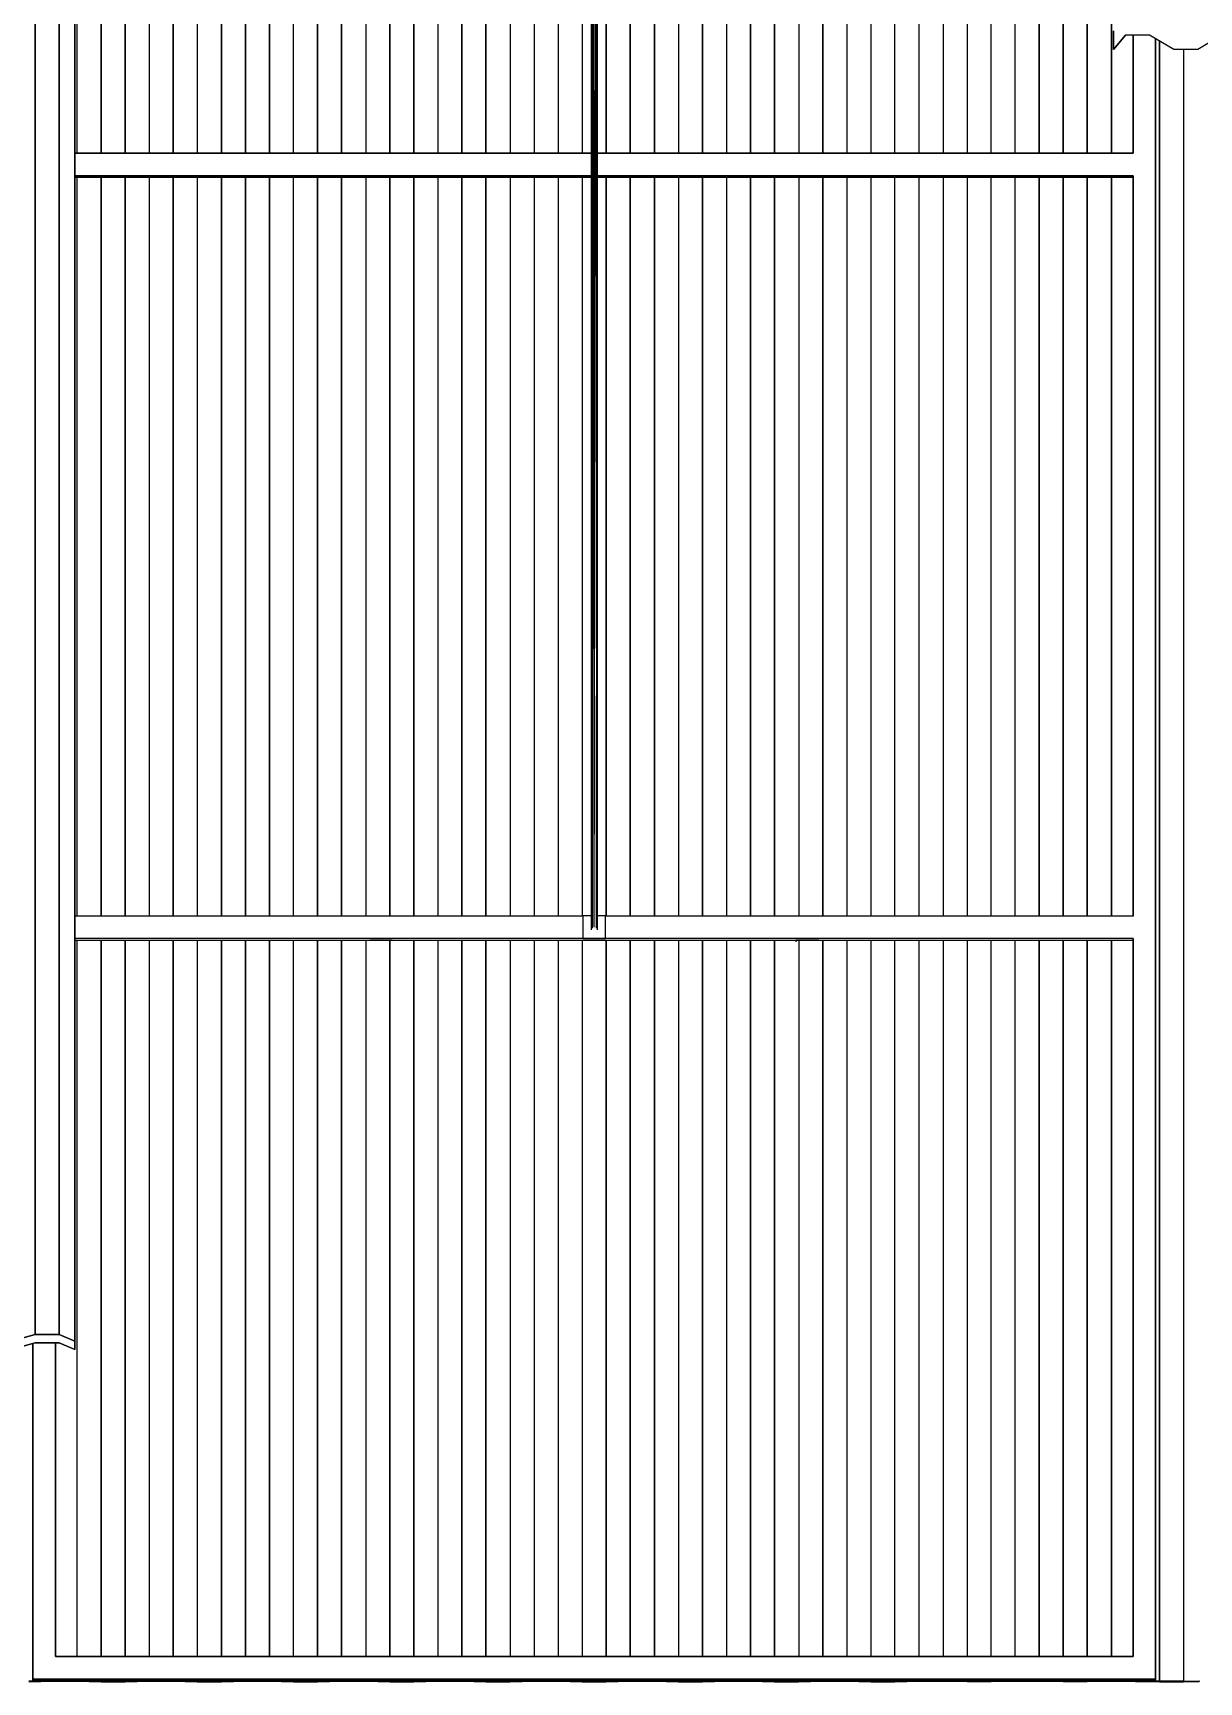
# Model space of a CAD drawing. Extents: x -32 to 51.8, y -51.6 to -5.5.
# Drawn here: x -18.73 to -14.57, y -51.58 to -45.7 of the extents above; entities that cross this region are included whole.
import ezdxf

# ---------------------------------------------------------------- set-up
doc = ezdxf.new("R2010")
doc.units = 0
doc.header["$MEASUREMENT"] = 0
doc.layers.get('0').update_dxf_attribs({"linetype": 'CONTINUOUS'})
doc.layers.add('hachures', color=5, linetype='CONTINUOUS')

msp = doc.modelspace()

# ---------------------------------------------------------------- linework, layer by layer
for p, q in [((-18.7196, -43.019), (-18.7196, -50.3398)), ((-18.6339, -50.3398), (-18.6339, -43.019)), ((-18.5786, -50.3629), (-18.5786, -43.042)), ((-18.5785, -43.0716), (-18.5785, -50.3925)), ((-18.57, -46.1313), (-18.5701, -43.5789)), ((-14.8843, -46.1313), (-14.8843, -43.5788)), ((-18.4843, -43.6442), (-18.4843, -46.1313)), ((-16.6843, -44.4658), (-16.6843, -46.1313)), ((-16.7383, -44.4815), (-16.7383, -48.8982)), ((-16.735, -44.4815), (-16.7383, -48.8982)), ((-16.735, -48.8913), (-16.7272, -44.4815)), ((-16.735, -44.4815), (-16.735, -48.8913)), ((-16.7271, -48.8885), (-16.7192, -44.4815)), ((-16.7271, -48.8885), (-16.727, -44.4815)), ((-16.7191, -48.8913), (-16.7158, -44.4815)), ((-16.7191, -44.4815), (-16.7191, -48.8913)), ((-16.7158, -48.8982), (-16.7158, -44.4815)), ((-14.8773, -45.6955), (-14.8772, -45.7618)), ((-14.8772, -45.7618), (-14.8773, -45.6956)), ((-14.8772, -45.7618), (-14.8337, -45.7101)), ((-14.8337, -45.7102), (-14.8772, -45.7618)), ((-14.748, -45.7102), (-14.8337, -45.7102)), ((-14.8072, -46.1313), (-14.8072, -45.7102)), ((-14.8072, -45.7102), (-14.8072, -46.1313)), ((-14.8072, -45.7102), (-14.8072, -46.1313)), ((-14.6623, -45.7618), (-14.748, -45.7102)), ((-14.7272, -45.7227), (-14.7272, -46.1313)), ((-14.7272, -46.1313), (-14.7272, -45.7227)), ((-14.7129, -51.5749), (-14.7129, -45.7313)), ((-14.5766, -45.7618), (-14.6623, -45.7618)), ((-14.4909, -45.7102), (-14.5766, -45.7618)), ((-18.5785, -46.1313), (-16.7383, -46.1313)), ((-16.7383, -46.1313), (-18.5785, -46.1313)), ((-16.7158, -46.1313), (-14.8072, -46.1313)), ((-14.8072, -46.1313), (-16.7158, -46.1313)), ((-14.8072, -46.1313), (-14.8072, -46.1313)), ((-14.7272, -46.1313), (-14.7272, -46.2112)), ((-14.7272, -46.2112), (-14.7272, -46.1313)), ((-16.7383, -46.2113), (-18.5785, -46.2113)), ((-18.5785, -46.2166), (-16.7383, -46.2166)), ((-16.7383, -46.2166), (-18.5785, -46.2166)), ((-18.57, -48.849), (-18.57, -46.2166)), ((-14.8072, -46.2112), (-16.7158, -46.2113)), ((-16.7158, -46.2166), (-14.8072, -46.2166)), ((-14.8072, -46.2166), (-16.7158, -46.2166)), ((-16.6843, -46.2166), (-16.6843, -48.849)), ((-14.8072, -48.849), (-14.8072, -46.2112)), ((-14.8072, -46.2112), (-14.8072, -46.2166)), ((-14.8072, -46.2112), (-14.8072, -48.849)), ((-14.8072, -46.2166), (-14.8072, -48.849)), ((-14.7272, -46.2112), (-14.7272, -48.849)), ((-14.7272, -48.849), (-14.7272, -46.2112)), ((-14.8072, -48.849), (-14.8072, -48.4094)), ((-16.7672, -48.849), (-18.5785, -48.849)), ((-16.7383, -48.8475), (-16.7672, -48.8475)), ((-16.7672, -48.8475), (-16.7672, -48.849)), ((-16.7672, -48.8475), (-16.7672, -48.9274)), ((-16.6872, -48.8475), (-16.7158, -48.8475)), ((-16.6872, -48.849), (-16.6872, -48.8475)), ((-16.6872, -48.9274), (-16.6872, -48.8475)), ((-14.8072, -48.849), (-16.6872, -48.849)), ((-14.7272, -48.849), (-14.7272, -48.9289)), ((-14.7272, -48.9289), (-14.7272, -48.849)), ((-14.8072, -48.9289), (-18.5785, -48.9289)), ((-18.5785, -48.9343), (-14.8072, -48.9343)), ((-17.4472, -48.9343), (-17.5272, -48.9343)), ((-16.7672, -48.9274), (-16.7672, -48.9289)), ((-16.7672, -48.9274), (-16.6872, -48.9274)), ((-16.7672, -48.9289), (-16.6872, -48.9289)), ((-16.6872, -48.9289), (-16.7672, -48.9289)), ((-16.6872, -48.9289), (-16.6872, -48.9274)), ((-16.0072, -48.9402), (-16.0072, -48.9343)), ((-15.9272, -48.9343), (-16.0072, -48.9343)), ((-14.8072, -51.4867), (-14.8072, -48.9289)), ((-14.8072, -48.9289), (-14.8072, -48.9343)), ((-14.8072, -48.9343), (-14.8072, -48.9289)), ((-14.8072, -48.9289), (-14.8072, -51.4867)), ((-14.8072, -48.9343), (-14.8072, -51.4867)), ((-14.8072, -51.4867), (-14.8072, -48.9343)), ((-14.7272, -48.9289), (-14.7272, -51.4867)), ((-14.7272, -51.4867), (-14.7272, -48.9289)), ((-18.7196, -50.3398), (-18.8053, -50.3629)), ((-18.8053, -50.3629), (-18.7196, -50.3398)), ((-18.7196, -50.3398), (-18.6339, -50.3398)), ((-18.6339, -50.3398), (-18.7196, -50.3398)), ((-18.7195, -50.3398), (-18.7195, -50.3398)), ((-18.5786, -50.3629), (-18.6339, -50.3398)), ((-18.6339, -50.3398), (-18.5786, -50.3629)), ((-18.8052, -50.3925), (-18.7195, -50.3694)), ((-18.7195, -50.3694), (-18.8052, -50.3925)), ((-18.7272, -51.4867), (-18.7272, -50.3715)), ((-18.7272, -50.3715), (-18.7272, -51.4921)), ((-18.7272, -50.3715), (-18.7272, -51.4867)), ((-18.7272, -51.4921), (-18.7272, -50.3715)), ((-18.7195, -50.3694), (-18.6338, -50.3694)), ((-18.6338, -50.3694), (-18.7195, -50.3694)), ((-18.6472, -50.3694), (-18.6472, -51.4867)), ((-18.6472, -51.4867), (-18.6472, -50.3694)), ((-18.6338, -50.3694), (-18.5785, -50.3925)), ((-18.5785, -50.3925), (-18.6338, -50.3694)), ((-18.5785, -50.3925), (-18.5786, -50.3629)), ((-18.5786, -50.3629), (-18.5785, -50.3925)), ((-18.5785, -50.3925), (-18.5785, -50.392)), ((-18.7272, -51.5667), (-18.7272, -51.4867)), ((-18.7272, -51.4867), (-18.7272, -51.5667)), ((-18.7272, -51.4921), (-18.7272, -51.5667)), ((-18.7272, -51.572), (-18.7272, -51.4921)), ((-18.6472, -51.4867), (-14.8072, -51.4867)), ((-14.8072, -51.4867), (-18.6472, -51.4867)), ((-14.7272, -51.4867), (-14.7272, -51.5667)), ((-14.7272, -51.5667), (-14.7272, -51.4867)), ((-18.6559, -51.5754), (-18.7416, -51.5774)), ((-18.7415, -51.5749), (-18.6558, -51.5729)), ((-18.6558, -51.5729), (-18.7415, -51.5749)), ((-18.6472, -51.5667), (-18.7272, -51.5667)), ((-18.7272, -51.572), (-18.7272, -51.5667)), ((-18.7272, -51.5667), (-18.6472, -51.5667)), ((-18.7272, -51.5667), (-18.7272, -51.572)), ((-18.7272, -51.572), (-18.6472, -51.572)), ((-18.6472, -51.572), (-18.7272, -51.572)), ((-18.6559, -51.5729), (-18.6559, -51.573)), ((-18.5702, -51.5754), (-18.6559, -51.5754)), ((-18.6558, -51.5729), (-18.6558, -51.572)), ((-18.6558, -51.572), (-18.6558, -51.5729)), ((-18.57, -51.5729), (-18.6558, -51.5729)), ((-18.6558, -51.5729), (-18.57, -51.5729)), ((-14.8072, -51.5667), (-18.6472, -51.5667)), ((-18.6472, -51.5667), (-14.8072, -51.5667)), ((-14.8072, -51.572), (-18.6472, -51.572)), ((-18.5702, -51.5729), (-18.5702, -51.5729)), ((-18.5702, -51.5729), (-18.5702, -51.5729)), ((-18.4844, -51.5774), (-18.5702, -51.5754)), ((-18.57, -51.5729), (-18.57, -51.572)), ((-18.4843, -51.5749), (-18.57, -51.5729)), ((-18.57, -51.5729), (-18.4843, -51.5749)), ((-18.4844, -51.5749), (-18.4844, -51.5749)), ((-18.4844, -51.5749), (-18.4844, -51.5749)), ((-18.3987, -51.5774), (-18.4844, -51.5774)), ((-18.4843, -51.572), (-18.4843, -51.5749)), ((-18.4843, -51.5749), (-18.4843, -51.572)), ((-18.4843, -51.5749), (-18.3986, -51.5749)), ((-18.3986, -51.5749), (-18.4843, -51.5749)), ((-18.3987, -51.5749), (-18.3987, -51.5749)), ((-18.3987, -51.5749), (-18.3987, -51.5749)), ((-18.313, -51.5754), (-18.3987, -51.5774)), ((-18.3986, -51.5749), (-18.3986, -51.572)), ((-18.3986, -51.572), (-18.3986, -51.5749)), ((-18.3986, -51.5749), (-18.3129, -51.5729)), ((-18.3129, -51.5729), (-18.3986, -51.5749)), ((-18.313, -51.5729), (-18.313, -51.5729)), ((-18.313, -51.5729), (-18.313, -51.5729)), ((-18.2273, -51.5754), (-18.313, -51.5754)), ((-18.3129, -51.572), (-18.3129, -51.5729)), ((-18.3129, -51.5729), (-18.2272, -51.5729)), ((-18.2272, -51.5729), (-18.3129, -51.5729)), ((-18.2273, -51.5729), (-18.2273, -51.5729)), ((-18.1416, -51.5774), (-18.2273, -51.5754)), ((-18.2272, -51.572), (-18.2272, -51.5729)), ((-18.2272, -51.5729), (-18.2272, -51.572)), ((-18.2272, -51.5729), (-18.1415, -51.5749)), ((-18.1415, -51.5749), (-18.2272, -51.5729)), ((-18.1416, -51.5749), (-18.1416, -51.5749)), ((-18.1416, -51.5749), (-18.1416, -51.5749)), ((-18.0559, -51.5774), (-18.1416, -51.5774)), ((-18.1415, -51.572), (-18.1415, -51.5749)), ((-18.1415, -51.5749), (-18.0558, -51.5749)), ((-18.0558, -51.5749), (-18.1415, -51.5749)), ((-18.0559, -51.5749), (-18.0559, -51.5749)), ((-18.0559, -51.5749), (-18.0559, -51.5749)), ((-17.9702, -51.5754), (-18.0559, -51.5774)), ((-18.0558, -51.572), (-18.0558, -51.5749)), ((-18.0558, -51.5749), (-18.0558, -51.572)), ((-18.0558, -51.5749), (-17.97, -51.5729)), ((-17.97, -51.5729), (-18.0558, -51.5749)), ((-17.9702, -51.5729), (-17.9702, -51.5729)), ((-17.8844, -51.5754), (-17.9702, -51.5754)), ((-17.97, -51.572), (-17.97, -51.5729)), ((-17.97, -51.5729), (-17.97, -51.572)), ((-17.97, -51.5729), (-17.8843, -51.5729)), ((-17.8843, -51.5729), (-17.97, -51.5729)), ((-17.8844, -51.5729), (-17.8844, -51.5729)), ((-17.8844, -51.5729), (-17.8844, -51.5729)), ((-17.7987, -51.5774), (-17.8844, -51.5754)), ((-17.8843, -51.5729), (-17.8843, -51.572)), ((-17.8843, -51.572), (-17.8843, -51.5729)), ((-17.8843, -51.5729), (-17.7986, -51.5749)), ((-17.7986, -51.5749), (-17.8843, -51.5729)), ((-17.7987, -51.5749), (-17.7987, -51.5749)), ((-17.7987, -51.5749), (-17.7987, -51.5749)), ((-17.713, -51.5774), (-17.7987, -51.5774)), ((-17.7986, -51.5749), (-17.7986, -51.572)), ((-17.7986, -51.5749), (-17.7129, -51.5749)), ((-17.7129, -51.5749), (-17.7986, -51.5749)), ((-17.713, -51.5749), (-17.713, -51.5749)), ((-17.713, -51.5749), (-17.713, -51.5749)), ((-17.6273, -51.5754), (-17.713, -51.5774)), ((-17.7129, -51.572), (-17.7129, -51.5749)), ((-17.7129, -51.5749), (-17.7129, -51.572)), ((-17.7129, -51.5749), (-17.6272, -51.5729)), ((-17.6272, -51.5729), (-17.7129, -51.5749)), ((-17.6273, -51.5729), (-17.6273, -51.5729)), ((-17.5416, -51.5754), (-17.6273, -51.5754)), ((-17.6272, -51.5729), (-17.6272, -51.572)), ((-17.6272, -51.572), (-17.6272, -51.5729)), ((-17.6272, -51.5729), (-17.5415, -51.5729)), ((-17.5415, -51.5729), (-17.6272, -51.5729)), ((-17.5416, -51.5729), (-17.5416, -51.5729)), ((-17.5416, -51.5729), (-17.5416, -51.5729)), ((-17.4559, -51.5774), (-17.5416, -51.5754)), ((-17.5415, -51.572), (-17.5415, -51.5729)), ((-17.5415, -51.5729), (-17.4557, -51.5749)), ((-17.4557, -51.5749), (-17.5415, -51.5729)), ((-17.4559, -51.5749), (-17.4559, -51.5749)), ((-17.3702, -51.5774), (-17.4559, -51.5774)), ((-17.4557, -51.572), (-17.4557, -51.5749)), ((-17.4557, -51.5749), (-17.4557, -51.572)), ((-17.4557, -51.5749), (-17.37, -51.5749)), ((-17.37, -51.5749), (-17.4557, -51.5749)), ((-17.3702, -51.5749), (-17.3702, -51.5749)), ((-17.3702, -51.5749), (-17.3702, -51.5749)), ((-17.2844, -51.5754), (-17.3702, -51.5774)), ((-17.37, -51.5749), (-17.37, -51.572)), ((-17.37, -51.572), (-17.37, -51.5749)), ((-17.37, -51.5749), (-17.2843, -51.5729)), ((-17.2843, -51.5729), (-17.37, -51.5749)), ((-17.2844, -51.5729), (-17.2844, -51.5729)), ((-17.2844, -51.5729), (-17.2844, -51.5729)), ((-17.1987, -51.5754), (-17.2844, -51.5754)), ((-17.2843, -51.572), (-17.2843, -51.5729)), ((-17.2843, -51.5729), (-17.1986, -51.5729)), ((-17.1986, -51.5729), (-17.2843, -51.5729)), ((-17.1987, -51.5729), (-17.1987, -51.5729)), ((-17.1987, -51.5729), (-17.1987, -51.5729)), ((-17.113, -51.5774), (-17.1987, -51.5754)), ((-17.1986, -51.572), (-17.1986, -51.5729)), ((-17.1986, -51.5729), (-17.1986, -51.572)), ((-17.1986, -51.5729), (-17.1129, -51.5749)), ((-17.1129, -51.5749), (-17.1986, -51.5729)), ((-17.113, -51.5749), (-17.113, -51.5749)), ((-17.113, -51.5749), (-17.113, -51.5749)), ((-17.0273, -51.5774), (-17.113, -51.5774)), ((-17.1129, -51.5749), (-17.1129, -51.572)), ((-17.1129, -51.572), (-17.1129, -51.5749)), ((-17.1129, -51.5749), (-17.0272, -51.5749)), ((-17.0272, -51.5749), (-17.1129, -51.5749)), ((-17.0273, -51.5749), (-17.0273, -51.5749)), ((-16.9416, -51.5754), (-17.0273, -51.5774)), ((-17.0272, -51.572), (-17.0272, -51.5749)), ((-17.0272, -51.5749), (-16.9415, -51.5729)), ((-16.9415, -51.5729), (-17.0272, -51.5749)), ((-16.9416, -51.5729), (-16.9416, -51.5729)), ((-16.9416, -51.5729), (-16.9416, -51.5729)), ((-16.8559, -51.5754), (-16.9416, -51.5754)), ((-16.9415, -51.572), (-16.9415, -51.5729)), ((-16.9415, -51.5729), (-16.8557, -51.5729)), ((-16.8557, -51.5729), (-16.9415, -51.5729)), ((-16.8559, -51.5729), (-16.8559, -51.5729)), ((-16.8559, -51.5729), (-16.8559, -51.5729)), ((-16.7702, -51.5774), (-16.8559, -51.5754)), ((-16.8557, -51.572), (-16.8557, -51.5729)), ((-16.8557, -51.5729), (-16.77, -51.5749)), ((-16.77, -51.5749), (-16.8557, -51.5729)), ((-16.7702, -51.5749), (-16.7702, -51.5749)), ((-16.7702, -51.5749), (-16.7702, -51.5749)), ((-16.6844, -51.5774), (-16.7702, -51.5774)), ((-16.77, -51.572), (-16.77, -51.5749)), ((-16.77, -51.5749), (-16.6843, -51.5749)), ((-16.6843, -51.5749), (-16.77, -51.5749)), ((-16.6844, -51.5749), (-16.6844, -51.5749)), ((-16.6844, -51.5749), (-16.6844, -51.5749)), ((-16.5987, -51.5754), (-16.6844, -51.5774)), ((-16.6843, -51.572), (-16.6843, -51.5749)), ((-16.6843, -51.5749), (-16.6843, -51.572)), ((-16.6843, -51.5749), (-16.5986, -51.5729)), ((-16.5986, -51.5729), (-16.6843, -51.5749)), ((-16.5987, -51.5729), (-16.5987, -51.5729)), ((-16.5987, -51.5729), (-16.5987, -51.5729)), ((-16.513, -51.5754), (-16.5987, -51.5754)), ((-16.5986, -51.572), (-16.5986, -51.5729)), ((-16.5986, -51.5729), (-16.5986, -51.572)), ((-16.5986, -51.5729), (-16.5129, -51.5729)), ((-16.5129, -51.5729), (-16.5986, -51.5729)), ((-16.513, -51.5729), (-16.513, -51.5729)), ((-16.4273, -51.5774), (-16.513, -51.5754)), ((-16.5129, -51.5729), (-16.5129, -51.572)), ((-16.5129, -51.572), (-16.5129, -51.5729)), ((-16.5129, -51.5729), (-16.4272, -51.5749)), ((-16.4272, -51.5749), (-16.5129, -51.5729)), ((-16.4273, -51.5749), (-16.4273, -51.5749)), ((-16.3416, -51.5774), (-16.4273, -51.5774)), ((-16.4272, -51.572), (-16.4272, -51.5749)), ((-16.4272, -51.5749), (-16.3415, -51.5749)), ((-16.3415, -51.5749), (-16.4272, -51.5749)), ((-16.3416, -51.5749), (-16.3416, -51.5749)), ((-16.2559, -51.5754), (-16.3416, -51.5774)), ((-16.3415, -51.572), (-16.3415, -51.5749)), ((-16.3415, -51.5749), (-16.3415, -51.572)), ((-16.3415, -51.5749), (-16.2557, -51.5729)), ((-16.2557, -51.5729), (-16.3415, -51.5749)), ((-16.2559, -51.5729), (-16.2559, -51.5729)), ((-16.1702, -51.5754), (-16.2559, -51.5754)), ((-16.2557, -51.572), (-16.2557, -51.5729)), ((-16.2557, -51.5729), (-16.17, -51.5729)), ((-16.17, -51.5729), (-16.2557, -51.5729)), ((-16.1702, -51.5729), (-16.1702, -51.5729)), ((-16.1702, -51.5729), (-16.1702, -51.5729)), ((-16.0844, -51.5774), (-16.1702, -51.5754)), ((-16.17, -51.572), (-16.17, -51.5729)), ((-16.17, -51.5729), (-16.17, -51.572)), ((-16.17, -51.5729), (-16.0843, -51.5749)), ((-16.0843, -51.5749), (-16.17, -51.5729)), ((-16.0844, -51.5749), (-16.0844, -51.5749)), ((-16.0844, -51.5749), (-16.0844, -51.5749)), ((-15.9987, -51.5774), (-16.0844, -51.5774)), ((-16.0843, -51.5749), (-16.0843, -51.572)), ((-16.0843, -51.572), (-16.0843, -51.5749)), ((-16.0843, -51.5749), (-15.9986, -51.5749)), ((-15.9986, -51.5749), (-16.0843, -51.5749)), ((-15.9987, -51.5749), (-15.9987, -51.5749)), ((-15.913, -51.5754), (-15.9987, -51.5774)), ((-15.9986, -51.572), (-15.9986, -51.5749)), ((-15.9986, -51.5749), (-15.9129, -51.5729)), ((-15.9129, -51.5729), (-15.9986, -51.5749)), ((-15.913, -51.5729), (-15.913, -51.5729)), ((-15.8273, -51.5754), (-15.913, -51.5754)), ((-15.9129, -51.572), (-15.9129, -51.5729)), ((-15.9129, -51.5729), (-15.9129, -51.572)), ((-15.9129, -51.5729), (-15.8272, -51.5729)), ((-15.8272, -51.5729), (-15.9129, -51.5729)), ((-15.8273, -51.5729), (-15.8273, -51.5729)), ((-15.7416, -51.5774), (-15.8273, -51.5754)), ((-15.8272, -51.572), (-15.8272, -51.5729)), ((-15.8272, -51.5729), (-15.7415, -51.5749)), ((-15.7415, -51.5749), (-15.8272, -51.5729)), ((-15.7416, -51.5749), (-15.7416, -51.5749)), ((-15.6559, -51.5774), (-15.7416, -51.5774)), ((-15.7415, -51.572), (-15.7415, -51.5749)), ((-15.7415, -51.5749), (-15.6557, -51.5749)), ((-15.6557, -51.5749), (-15.7415, -51.5749)), ((-15.6559, -51.5749), (-15.6559, -51.5749)), ((-15.5702, -51.5754), (-15.6559, -51.5774)), ((-15.6557, -51.5749), (-15.6557, -51.572)), ((-15.6557, -51.5749), (-15.57, -51.5729)), ((-15.57, -51.5729), (-15.6557, -51.5749)), ((-15.5702, -51.5729), (-15.5702, -51.5729)), ((-15.5702, -51.5729), (-15.5702, -51.5729)), ((-15.4844, -51.5754), (-15.5702, -51.5754)), ((-15.57, -51.572), (-15.57, -51.5729)), ((-15.57, -51.5729), (-15.4843, -51.5729)), ((-15.4843, -51.5729), (-15.57, -51.5729)), ((-15.4844, -51.5729), (-15.4844, -51.5729)), ((-15.4844, -51.5729), (-15.4844, -51.5729)), ((-15.3987, -51.5773), (-15.4844, -51.5754)), ((-15.4843, -51.572), (-15.4843, -51.5729)), ((-15.4843, -51.5729), (-15.3986, -51.5749)), ((-15.3986, -51.5749), (-15.4843, -51.5729)), ((-15.3987, -51.5749), (-15.3987, -51.5749)), ((-15.3987, -51.5749), (-15.3987, -51.5749)), ((-15.313, -51.5773), (-15.3987, -51.5773)), ((-15.3986, -51.572), (-15.3986, -51.5749)), ((-15.3986, -51.5749), (-15.3129, -51.5749)), ((-15.3129, -51.5749), (-15.3986, -51.5749)), ((-15.313, -51.5749), (-15.313, -51.5749)), ((-15.313, -51.5749), (-15.313, -51.5749)), ((-15.2273, -51.5754), (-15.313, -51.5773)), ((-15.3129, -51.5749), (-15.3129, -51.572)), ((-15.3129, -51.5749), (-15.2272, -51.5729)), ((-15.2272, -51.5729), (-15.3129, -51.5749)), ((-15.2273, -51.5729), (-15.2273, -51.5729)), ((-15.1416, -51.5754), (-15.2273, -51.5754)), ((-15.2272, -51.5729), (-15.2272, -51.572)), ((-15.2272, -51.5729), (-15.1415, -51.5729)), ((-15.1415, -51.5729), (-15.2272, -51.5729)), ((-15.1416, -51.5729), (-15.1416, -51.5729)), ((-15.1416, -51.5729), (-15.1416, -51.5729)), ((-15.0559, -51.5773), (-15.1416, -51.5754)), ((-15.1415, -51.572), (-15.1415, -51.5729)), ((-15.1415, -51.5729), (-15.1415, -51.572)), ((-15.1415, -51.5729), (-15.0557, -51.5749)), ((-15.0557, -51.5749), (-15.1415, -51.5729)), ((-15.0559, -51.5749), (-15.0559, -51.5748)), ((-14.9702, -51.5773), (-15.0559, -51.5773)), ((-15.0557, -51.572), (-15.0557, -51.5749)), ((-15.0557, -51.5749), (-15.0557, -51.572)), ((-15.0557, -51.5749), (-14.97, -51.5749)), ((-14.97, -51.5749), (-15.0557, -51.5749)), ((-14.9702, -51.5749), (-14.9702, -51.5749)), ((-14.9702, -51.5749), (-14.9702, -51.5749)), ((-14.8844, -51.5754), (-14.9702, -51.5773)), ((-14.97, -51.572), (-14.97, -51.5749)), ((-14.97, -51.5749), (-14.97, -51.572)), ((-14.97, -51.5749), (-14.8843, -51.5729)), ((-14.8843, -51.5729), (-14.97, -51.5749)), ((-14.8844, -51.5729), (-14.8844, -51.5729)), ((-14.8844, -51.5729), (-14.8844, -51.5729)), ((-14.7987, -51.5754), (-14.8844, -51.5754)), ((-14.8843, -51.5729), (-14.8843, -51.572)), ((-14.8843, -51.572), (-14.8843, -51.5729)), ((-14.8843, -51.5729), (-14.7986, -51.5729)), ((-14.7986, -51.5729), (-14.8843, -51.5729)), ((-14.7272, -51.5667), (-14.8072, -51.5667)), ((-14.8072, -51.5667), (-14.7272, -51.5667)), ((-14.8072, -51.572), (-14.7272, -51.572)), ((-14.7272, -51.572), (-14.8072, -51.572)), ((-14.7987, -51.5729), (-14.7987, -51.5729)), ((-14.7987, -51.5729), (-14.7987, -51.5729)), ((-14.713, -51.5773), (-14.7987, -51.5754)), ((-14.7987, -51.5754), (-14.713, -51.5773)), ((-14.7986, -51.572), (-14.7986, -51.5729)), ((-14.7986, -51.5729), (-14.7129, -51.5749)), ((-14.7129, -51.5749), (-14.7986, -51.5729)), ((-14.7272, -51.5667), (-14.7272, -51.5667)), ((-14.7272, -51.5667), (-14.7272, -51.572)), ((-14.7272, -51.5667), (-14.7272, -51.5667)), ((-14.7272, -51.572), (-14.7272, -51.5667)), ((-14.713, -51.5748), (-14.713, -51.5748)), ((-14.713, -51.5748), (-14.713, -51.5748)), ((-14.6273, -51.5773), (-14.713, -51.5773)), ((-14.713, -51.5773), (-14.6273, -51.5773)), ((-14.7129, -51.5749), (-14.6272, -51.5749)), ((-14.6272, -51.5749), (-14.7129, -51.5749)), ((-14.572, -51.5754), (-14.6273, -51.5773)), ((-14.6273, -51.5773), (-14.572, -51.5754)), ((-14.6272, -51.5749), (-14.5719, -51.5729)), ((-14.5719, -51.5729), (-14.572, -51.5754))]:
    msp.add_line(p, q)
at = {"layer": 'hachures'}
for p, q in [((-18.7196, -50.3398), (-18.7196, -43.019)), ((-18.6339, -43.019), (-18.6339, -50.3398)), ((-18.3129, -43.5789), (-18.3129, -46.1313)), ((-18.2272, -43.5789), (-18.2272, -46.1313)), ((-18.2272, -46.1313), (-18.2272, -43.5789)), ((-17.9701, -43.5789), (-17.97, -46.1313)), ((-17.97, -46.1313), (-17.9701, -43.5789)), ((-17.8843, -46.1313), (-17.8843, -43.5789)), ((-17.8843, -43.5789), (-17.8843, -46.1313)), ((-17.6272, -46.1313), (-17.6272, -43.5789)), ((-17.6272, -43.5789), (-17.6272, -46.1313)), ((-17.5415, -43.5789), (-17.5415, -46.1313)), ((-17.2843, -43.5789), (-17.2843, -46.1313)), ((-17.1986, -43.5789), (-17.1986, -46.1313)), ((-17.1986, -46.1313), (-17.1986, -43.5789)), ((-16.9415, -43.5789), (-16.9415, -46.1313)), ((-15.1415, -43.5788), (-15.1415, -46.1313)), ((-15.1415, -46.1313), (-15.1415, -43.5788)), ((-14.8843, -43.5788), (-14.8843, -46.1313)), ((-18.4843, -46.1313), (-18.4843, -43.6442)), ((-18.3986, -46.1313), (-18.3986, -43.6442)), ((-18.3986, -43.6442), (-18.3986, -46.1313)), ((-18.1415, -43.6442), (-18.1415, -46.1313)), ((-18.0558, -43.6442), (-18.0558, -46.1313)), ((-18.0558, -46.1313), (-18.0558, -43.6442)), ((-17.7986, -46.1313), (-17.7986, -43.6442)), ((-17.7129, -43.6442), (-17.7129, -46.1313)), ((-17.7129, -46.1313), (-17.7129, -43.6442)), ((-17.4558, -43.6442), (-17.4558, -46.1313)), ((-17.4558, -46.1313), (-17.4558, -43.6442)), ((-17.37, -46.1313), (-17.3701, -43.6442)), ((-17.3701, -43.6442), (-17.37, -46.1313)), ((-17.1129, -46.1313), (-17.1129, -43.6442)), ((-17.1129, -43.6442), (-17.1129, -46.1313)), ((-17.0272, -43.6442), (-17.0272, -46.1313)), ((-15.3129, -46.1313), (-15.3129, -43.6442)), ((-15.2272, -46.1313), (-15.2272, -43.5919)), ((-15.0558, -43.6442), (-15.0558, -46.1313)), ((-15.0558, -46.1313), (-15.0558, -43.6442)), ((-14.97, -43.6442), (-14.97, -46.1313)), ((-14.97, -46.1313), (-14.97, -43.6442)), ((-15.3986, -43.6788), (-15.3986, -46.1313)), ((-15.4843, -43.7222), (-15.4843, -46.1313)), ((-15.6558, -46.1313), (-15.6558, -43.8091)), ((-15.57, -43.7656), (-15.57, -46.1313)), ((-15.7415, -43.8525), (-15.7415, -46.1313)), ((-15.9129, -43.9393), (-15.9129, -46.1313)), ((-15.9129, -46.1313), (-15.9129, -43.9393)), ((-15.8272, -43.8959), (-15.8272, -46.1313)), ((-15.9986, -43.9828), (-15.9986, -46.1313)), ((-16.0843, -46.1313), (-16.0843, -44.0262)), ((-16.0843, -44.0262), (-16.0843, -46.1313)), ((-16.2558, -44.1131), (-16.2558, -46.1313)), ((-16.17, -44.0696), (-16.17, -46.1313)), ((-16.17, -46.1313), (-16.17, -44.0696)), ((-16.3415, -44.1565), (-16.3415, -46.1313)), ((-16.3415, -46.1313), (-16.3415, -44.1565)), ((-16.4272, -44.1999), (-16.4272, -46.1313)), ((-16.5129, -46.1313), (-16.5129, -44.2433)), ((-16.5129, -44.2433), (-16.5129, -46.1313)), ((-16.8558, -44.4578), (-16.8558, -46.1313)), ((-16.77, -44.4658), (-16.77, -46.1313)), ((-16.6843, -46.1313), (-16.6843, -44.4658)), ((-16.5986, -44.4578), (-16.5986, -46.1313)), ((-16.5986, -46.1313), (-16.5986, -44.4578)), ((-14.7129, -45.7313), (-14.7129, -51.5749)), ((-14.6272, -45.7618), (-14.6272, -51.5749)), ((-18.4843, -46.2166), (-18.4843, -48.849)), ((-18.4843, -48.849), (-18.4843, -46.2166)), ((-18.3986, -48.849), (-18.3986, -46.2166)), ((-18.3986, -46.2166), (-18.3986, -48.849)), ((-18.3129, -46.2166), (-18.3129, -48.849)), ((-18.2272, -46.2166), (-18.2272, -48.849)), ((-18.2272, -48.849), (-18.2272, -46.2166)), ((-18.1415, -46.2166), (-18.1415, -48.849)), ((-18.0558, -46.2166), (-18.0558, -48.849)), ((-18.0558, -48.849), (-18.0558, -46.2166)), ((-17.97, -46.2166), (-17.97, -48.849)), ((-17.97, -48.849), (-17.97, -46.2166)), ((-17.8843, -48.849), (-17.8843, -46.2166)), ((-17.8843, -46.2166), (-17.8843, -48.849)), ((-17.7986, -48.849), (-17.7986, -46.2166)), ((-17.7129, -46.2166), (-17.7129, -48.849)), ((-17.7129, -48.849), (-17.7129, -46.2166)), ((-17.6272, -48.849), (-17.6272, -46.2166)), ((-17.6272, -46.2166), (-17.6272, -48.849)), ((-17.5415, -46.2166), (-17.5415, -48.849)), ((-17.4558, -46.2166), (-17.4558, -48.849)), ((-17.4558, -48.849), (-17.4558, -46.2166)), ((-17.37, -48.849), (-17.37, -46.2166)), ((-17.37, -46.2166), (-17.37, -48.849)), ((-17.2843, -46.2166), (-17.2843, -48.849)), ((-17.1986, -46.2166), (-17.1986, -48.849)), ((-17.1986, -48.849), (-17.1986, -46.2166)), ((-17.1129, -48.849), (-17.1129, -46.2166)), ((-17.1129, -46.2166), (-17.1129, -48.849)), ((-17.0272, -46.2166), (-17.0272, -48.849)), ((-16.9415, -46.2166), (-16.9415, -48.849)), ((-16.8558, -46.2166), (-16.8558, -48.849)), ((-16.77, -46.2166), (-16.77, -48.849)), ((-16.6843, -48.849), (-16.6843, -46.2166)), ((-16.5986, -46.2166), (-16.5986, -48.849)), ((-16.5986, -48.849), (-16.5986, -46.2166)), ((-16.5129, -48.849), (-16.5129, -46.2166)), ((-16.5129, -46.2166), (-16.5129, -48.849)), ((-16.4272, -46.2166), (-16.4272, -48.849)), ((-16.3415, -46.2166), (-16.3415, -48.849)), ((-16.3415, -48.849), (-16.3415, -46.2166)), ((-16.2558, -46.2166), (-16.2558, -48.849)), ((-16.17, -46.2166), (-16.17, -48.849)), ((-16.17, -48.849), (-16.17, -46.2166)), ((-16.0843, -48.849), (-16.0843, -46.2166)), ((-16.0843, -46.2166), (-16.0843, -48.849)), ((-15.9986, -46.2166), (-15.9986, -48.849)), ((-15.9129, -46.2166), (-15.9129, -48.849)), ((-15.9129, -48.849), (-15.9129, -46.2166)), ((-15.8272, -46.2166), (-15.8272, -48.849)), ((-15.7415, -46.2166), (-15.7415, -48.849)), ((-15.6558, -48.849), (-15.6558, -46.2166)), ((-15.57, -46.2166), (-15.57, -48.849)), ((-15.4843, -46.2166), (-15.4843, -48.849)), ((-15.3986, -46.2166), (-15.3986, -48.849)), ((-15.3129, -48.849), (-15.3129, -46.2166)), ((-15.2272, -48.849), (-15.2272, -46.2166)), ((-15.1415, -46.2166), (-15.1415, -48.849)), ((-15.1415, -48.849), (-15.1415, -46.2166)), ((-15.0558, -46.2166), (-15.0558, -48.849)), ((-15.0558, -48.849), (-15.0558, -46.2166)), ((-14.97, -46.2166), (-14.97, -48.849)), ((-14.97, -48.849), (-14.97, -46.2166)), ((-14.8843, -48.849), (-14.8843, -46.2166)), ((-14.8843, -46.2166), (-14.8843, -48.849)), ((-18.57, -51.4867), (-18.57, -48.9343)), ((-18.4843, -48.9343), (-18.4843, -51.4867)), ((-18.4843, -51.4867), (-18.4843, -48.9343)), ((-18.3986, -51.4867), (-18.3986, -48.9343)), ((-18.3986, -48.9343), (-18.3986, -51.4867)), ((-18.3129, -48.9343), (-18.3129, -51.4867)), ((-18.2272, -48.9343), (-18.2272, -51.4867)), ((-18.2272, -51.4867), (-18.2272, -48.9343)), ((-18.1415, -48.9343), (-18.1415, -51.4867)), ((-18.0558, -48.9343), (-18.0558, -51.4867)), ((-18.0558, -51.4867), (-18.0558, -48.9343)), ((-17.97, -48.9343), (-17.97, -51.4867)), ((-17.97, -51.4867), (-17.97, -48.9343)), ((-17.8843, -51.4867), (-17.8843, -48.9343)), ((-17.8843, -48.9343), (-17.8843, -51.4867)), ((-17.7986, -51.4867), (-17.7986, -48.9343)), ((-17.7129, -48.9343), (-17.7129, -51.4867)), ((-17.7129, -51.4867), (-17.7129, -48.9343)), ((-17.6272, -51.4867), (-17.6272, -48.9343)), ((-17.6272, -48.9343), (-17.6272, -51.4867)), ((-17.5415, -48.9343), (-17.5415, -51.4867)), ((-17.4558, -48.9343), (-17.4557, -51.4867)), ((-17.4557, -51.4867), (-17.4558, -48.9343)), ((-17.37, -51.4867), (-17.37, -48.9343)), ((-17.37, -48.9343), (-17.37, -51.4867)), ((-17.2843, -48.9343), (-17.2843, -51.4867)), ((-17.1986, -48.9343), (-17.1986, -51.4867)), ((-17.1986, -51.4867), (-17.1986, -48.9343)), ((-17.1129, -51.4867), (-17.1129, -48.9343)), ((-17.1129, -48.9343), (-17.1129, -51.4867)), ((-17.0272, -48.9343), (-17.0272, -51.4867)), ((-16.9415, -48.9343), (-16.9415, -51.4867)), ((-16.8558, -48.9343), (-16.8557, -51.4867)), ((-16.77, -48.9343), (-16.77, -51.4867)), ((-16.6843, -48.9343), (-16.6843, -51.4867)), ((-16.6843, -51.4867), (-16.6843, -48.9343)), ((-16.5986, -48.9343), (-16.5986, -51.4867)), ((-16.5986, -51.4867), (-16.5986, -48.9343)), ((-16.5129, -51.4867), (-16.5129, -48.9343)), ((-16.5129, -48.9343), (-16.5129, -51.4867)), ((-16.4272, -48.9343), (-16.4272, -51.4867)), ((-16.3415, -48.9343), (-16.3415, -51.4867)), ((-16.3415, -51.4867), (-16.3415, -48.9343)), ((-16.2558, -48.9343), (-16.2557, -51.4867)), ((-16.17, -48.9343), (-16.17, -51.4867)), ((-16.17, -51.4867), (-16.17, -48.9343)), ((-16.0843, -51.4867), (-16.0843, -48.9343)), ((-16.0843, -48.9343), (-16.0843, -51.4867)), ((-15.9986, -48.9343), (-15.9986, -51.4867)), ((-15.9129, -48.9343), (-15.9129, -51.4867)), ((-15.9129, -51.4867), (-15.9129, -48.9343)), ((-15.8272, -48.9343), (-15.8272, -51.4867)), ((-15.7415, -48.9343), (-15.7415, -51.4867)), ((-15.6557, -51.4867), (-15.6558, -48.9343)), ((-15.57, -48.9343), (-15.57, -51.4867)), ((-15.4843, -48.9343), (-15.4843, -51.4867)), ((-15.3986, -48.9343), (-15.3986, -51.4867)), ((-15.3129, -51.4867), (-15.3129, -48.9343)), ((-15.2272, -51.4867), (-15.2272, -48.9343)), ((-15.1415, -48.9343), (-15.1415, -51.4867)), ((-15.1415, -51.4867), (-15.1415, -48.9343)), ((-15.0558, -48.9343), (-15.0557, -51.4867)), ((-15.0557, -51.4867), (-15.0558, -48.9343)), ((-14.97, -48.9343), (-14.97, -51.4867)), ((-14.97, -51.4867), (-14.97, -48.9343)), ((-14.8843, -51.4867), (-14.8843, -48.9343)), ((-14.8843, -48.9343), (-14.8843, -51.4867))]:
    msp.add_line(p, q, dxfattribs=at)

doc.saveas('drawing.dxf')
